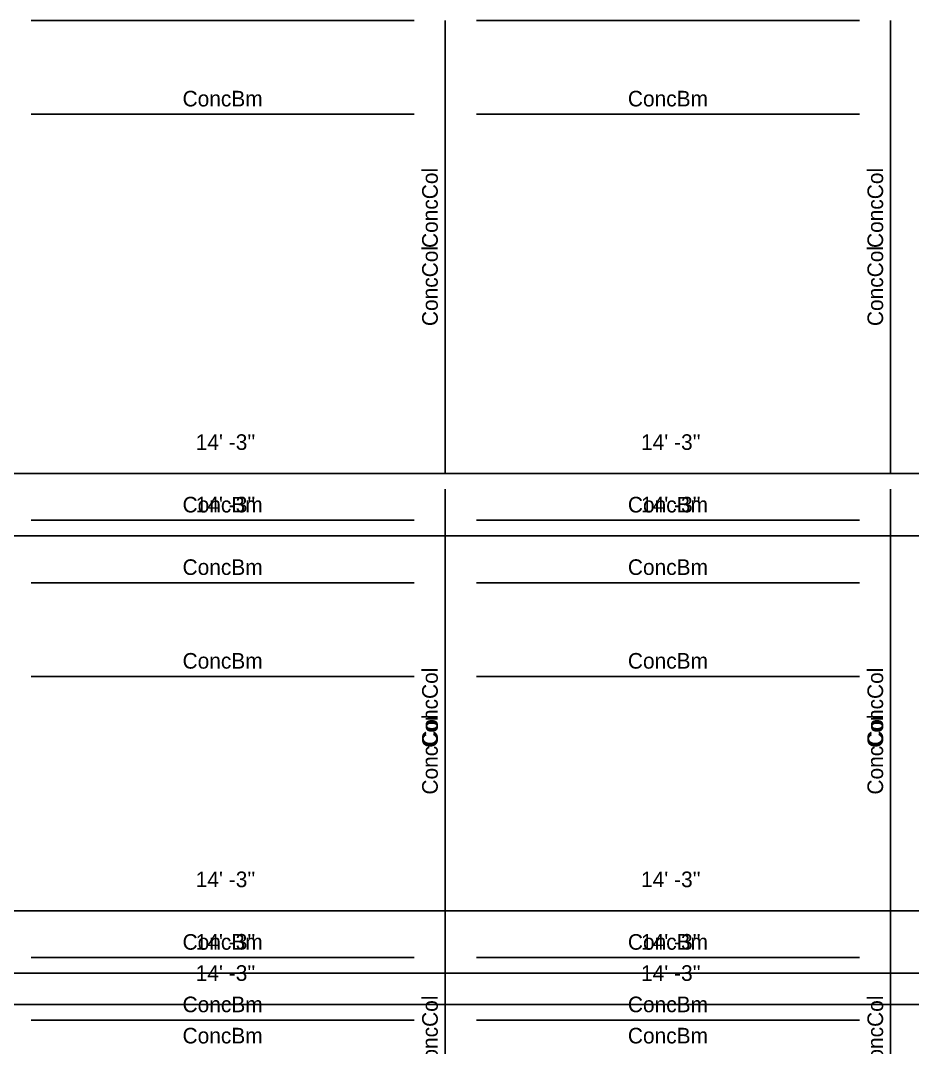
# Model space of a CAD drawing. Extents: x -38 to 2998, y -195 to 11529.
# Drawn here: x 752.9 to 1095.3, y 181.5 to 576 of the extents above; entities that cross this region are included whole.
import ezdxf
from ezdxf.enums import TextEntityAlignment as Align

# ---------------------------------------------------------------- set-up
doc = ezdxf.new("R2010")
doc.units = 0
doc.header["$MEASUREMENT"] = 0
doc.layers.get('0').update_dxf_attribs({"linetype": 'CONTINUOUS'})
for name, color, linetype in [('CENTERLINES', 7, 'CONTINUOUS'), ('DIMENSIONS', 4, 'CONTINUOUS'), ('TEXT', 5, 'CONTINUOUS')]:
    doc.layers.add(name, color=color, linetype=linetype)
doc.dimstyles.get("Standard").update_dxf_attribs({"dimtxt": 0.18, "dimasz": 0.18, "dimexe": 0.18, "dimexo": 0.0625, "dimgap": 0.09, "dimtad": 0, "dimtih": 1, "dimtoh": 1, "dimdec": 4, "dimzin": 0, "dimtxsty": 'STANDARD', "dimcen": 0.09, "dimazin": 3, "dimtfac": 1, "dimtdec": 4, "dimtofl": 0, "dimtmove": 0, "dimatfit": 3, "dimtolj": 1, "dimtzin": 0})

# ---------------------------------------------------------------- blocks, each defined once
blk = doc.blocks.new('*D5266')
at = {"color": 1, "linetype": 'BYBLOCK'}
for points in [[(749.73, 214.77), (748.67, 213.71), (741.25, 206.29), (740.19, 205.23)], [(920.73, 214.77), (919.67, 213.71), (912.25, 206.29), (911.19, 205.23)]]:
    blk.add_solid(points, dxfattribs=at)
at = {"layer": 'DIMENSIONS', "color": 9, "linetype": 'BYBLOCK'}
for p, q in [((744.96, 210), (744.96, 228)), ((915.96, 210), (915.96, 228))]:
    blk.add_line(p, q, dxfattribs=at)
at = {"layer": 'DIMENSIONS', "color": 0, "linetype": 'BYBLOCK'}
blk.add_line((744.96, 210), (915.96, 210), dxfattribs=at)
at = {"layer": 'DIMENSIONS', "color": 0, "linetype": 'BYBLOCK', "insert": (830.46, 222), "char_height": 6, "attachment_point": 5}
blk.add_mtext("\\A1; 14' -3''", dxfattribs=at)
blk = doc.blocks.new('*D5267')
at = {"color": 1, "linetype": 'BYBLOCK'}
for points in [[(920.73, 214.77), (919.67, 213.71), (912.25, 206.29), (911.19, 205.23)], [(1091.73, 214.77), (1090.67, 213.71), (1083.25, 206.29), (1082.19, 205.23)]]:
    blk.add_solid(points, dxfattribs=at)
at = {"layer": 'DIMENSIONS', "color": 9, "linetype": 'BYBLOCK'}
for p, q in [((915.96, 210), (915.96, 228)), ((1086.96, 210), (1086.96, 228))]:
    blk.add_line(p, q, dxfattribs=at)
at = {"layer": 'DIMENSIONS', "color": 0, "linetype": 'BYBLOCK'}
blk.add_line((915.96, 210), (1086.96, 210), dxfattribs=at)
at = {"layer": 'DIMENSIONS', "color": 0, "linetype": 'BYBLOCK', "insert": (1001.46, 222), "char_height": 6, "attachment_point": 5}
blk.add_mtext("\\A1; 14' -3''", dxfattribs=at)
blk = doc.blocks.new('*D5268')
at = {"color": 1, "linetype": 'BYBLOCK'}
for points in [[(1091.73, 214.77), (1090.67, 213.71), (1083.25, 206.29), (1082.19, 205.23)], [(1262.73, 214.77), (1261.67, 213.71), (1254.25, 206.29), (1253.19, 205.23)]]:
    blk.add_solid(points, dxfattribs=at)
at = {"layer": 'DIMENSIONS', "color": 9, "linetype": 'BYBLOCK'}
for p, q in [((1086.96, 210), (1086.96, 228)), ((1257.96, 210), (1257.96, 228))]:
    blk.add_line(p, q, dxfattribs=at)
at = {"layer": 'DIMENSIONS', "color": 0, "linetype": 'BYBLOCK'}
blk.add_line((1086.96, 210), (1257.96, 210), dxfattribs=at)
at = {"layer": 'DIMENSIONS', "color": 0, "linetype": 'BYBLOCK', "insert": (1172.46, 222), "char_height": 6, "attachment_point": 5}
blk.add_mtext("\\A1; 14' -3''", dxfattribs=at)
blk = doc.blocks.new('*D5287')
at = {"color": 1, "linetype": 'BYBLOCK'}
for points in [[(749.73, 406.77), (748.67, 405.71), (741.25, 398.29), (740.19, 397.23)], [(920.73, 406.77), (919.67, 405.71), (912.25, 398.29), (911.19, 397.23)]]:
    blk.add_solid(points, dxfattribs=at)
at = {"layer": 'DIMENSIONS', "color": 9, "linetype": 'BYBLOCK'}
for p, q in [((744.96, 402), (744.96, 420)), ((915.96, 402), (915.96, 420))]:
    blk.add_line(p, q, dxfattribs=at)
at = {"layer": 'DIMENSIONS', "color": 0, "linetype": 'BYBLOCK'}
blk.add_line((744.96, 402), (915.96, 402), dxfattribs=at)
at = {"layer": 'DIMENSIONS', "color": 0, "linetype": 'BYBLOCK', "insert": (830.46, 414), "char_height": 6, "attachment_point": 5}
blk.add_mtext("\\A1; 14' -3''", dxfattribs=at)
blk = doc.blocks.new('*D5288')
at = {"color": 1, "linetype": 'BYBLOCK'}
for points in [[(920.73, 406.77), (919.67, 405.71), (912.25, 398.29), (911.19, 397.23)], [(1091.73, 406.77), (1090.67, 405.71), (1083.25, 398.29), (1082.19, 397.23)]]:
    blk.add_solid(points, dxfattribs=at)
at = {"layer": 'DIMENSIONS', "color": 9, "linetype": 'BYBLOCK'}
for p, q in [((915.96, 402), (915.96, 420)), ((1086.96, 402), (1086.96, 420))]:
    blk.add_line(p, q, dxfattribs=at)
at = {"layer": 'DIMENSIONS', "color": 0, "linetype": 'BYBLOCK'}
blk.add_line((915.96, 402), (1086.96, 402), dxfattribs=at)
at = {"layer": 'DIMENSIONS', "color": 0, "linetype": 'BYBLOCK', "insert": (1001.46, 414), "char_height": 6, "attachment_point": 5}
blk.add_mtext("\\A1; 14' -3''", dxfattribs=at)
blk = doc.blocks.new('*D5289')
at = {"color": 1, "linetype": 'BYBLOCK'}
for points in [[(1091.73, 406.77), (1090.67, 405.71), (1083.25, 398.29), (1082.19, 397.23)], [(1262.73, 406.77), (1261.67, 405.71), (1254.25, 398.29), (1253.19, 397.23)]]:
    blk.add_solid(points, dxfattribs=at)
at = {"layer": 'DIMENSIONS', "color": 9, "linetype": 'BYBLOCK'}
for p, q in [((1086.96, 402), (1086.96, 420)), ((1257.96, 402), (1257.96, 420))]:
    blk.add_line(p, q, dxfattribs=at)
at = {"layer": 'DIMENSIONS', "color": 0, "linetype": 'BYBLOCK'}
blk.add_line((1086.96, 402), (1257.96, 402), dxfattribs=at)
at = {"layer": 'DIMENSIONS', "color": 0, "linetype": 'BYBLOCK', "insert": (1172.46, 414), "char_height": 6, "attachment_point": 5}
blk.add_mtext("\\A1; 14' -3''", dxfattribs=at)
blk = doc.blocks.new('*D5736')
at = {"color": 1, "linetype": 'BYBLOCK'}
for points in [[(749.73, 202.77), (748.67, 201.71), (741.25, 194.29), (740.19, 193.23)], [(920.73, 202.77), (919.67, 201.71), (912.25, 194.29), (911.19, 193.23)]]:
    blk.add_solid(points, dxfattribs=at)
at = {"layer": 'DIMENSIONS', "color": 9, "linetype": 'BYBLOCK'}
for p, q in [((744.96, 198), (744.96, 216)), ((915.96, 198), (915.96, 216))]:
    blk.add_line(p, q, dxfattribs=at)
at = {"layer": 'DIMENSIONS', "color": 0, "linetype": 'BYBLOCK'}
blk.add_line((744.96, 198), (915.96, 198), dxfattribs=at)
at = {"layer": 'DIMENSIONS', "color": 0, "linetype": 'BYBLOCK', "insert": (830.46, 210), "char_height": 6, "attachment_point": 5}
blk.add_mtext("\\A1; 14' -3''", dxfattribs=at)
blk = doc.blocks.new('*D5737')
at = {"color": 1, "linetype": 'BYBLOCK'}
for points in [[(920.73, 202.77), (919.67, 201.71), (912.25, 194.29), (911.19, 193.23)], [(1091.73, 202.77), (1090.67, 201.71), (1083.25, 194.29), (1082.19, 193.23)]]:
    blk.add_solid(points, dxfattribs=at)
at = {"layer": 'DIMENSIONS', "color": 9, "linetype": 'BYBLOCK'}
for p, q in [((915.96, 198), (915.96, 216)), ((1086.96, 198), (1086.96, 216))]:
    blk.add_line(p, q, dxfattribs=at)
at = {"layer": 'DIMENSIONS', "color": 0, "linetype": 'BYBLOCK'}
blk.add_line((915.96, 198), (1086.96, 198), dxfattribs=at)
at = {"layer": 'DIMENSIONS', "color": 0, "linetype": 'BYBLOCK', "insert": (1001.46, 210), "char_height": 6, "attachment_point": 5}
blk.add_mtext("\\A1; 14' -3''", dxfattribs=at)
blk = doc.blocks.new('*D5738')
at = {"color": 1, "linetype": 'BYBLOCK'}
for points in [[(1091.73, 202.77), (1090.67, 201.71), (1083.25, 194.29), (1082.19, 193.23)], [(1262.73, 202.77), (1261.67, 201.71), (1254.25, 194.29), (1253.19, 193.23)]]:
    blk.add_solid(points, dxfattribs=at)
at = {"layer": 'DIMENSIONS', "color": 9, "linetype": 'BYBLOCK'}
for p, q in [((1086.96, 198), (1086.96, 216)), ((1257.96, 198), (1257.96, 216))]:
    blk.add_line(p, q, dxfattribs=at)
at = {"layer": 'DIMENSIONS', "color": 0, "linetype": 'BYBLOCK'}
blk.add_line((1086.96, 198), (1257.96, 198), dxfattribs=at)
at = {"layer": 'DIMENSIONS', "color": 0, "linetype": 'BYBLOCK', "insert": (1172.46, 210), "char_height": 6, "attachment_point": 5}
blk.add_mtext("\\A1; 14' -3''", dxfattribs=at)
blk = doc.blocks.new('*D5757')
at = {"color": 1, "linetype": 'BYBLOCK'}
for points in [[(749.73, 382.77), (748.67, 381.71), (741.25, 374.29), (740.19, 373.23)], [(920.73, 382.77), (919.67, 381.71), (912.25, 374.29), (911.19, 373.23)]]:
    blk.add_solid(points, dxfattribs=at)
at = {"layer": 'DIMENSIONS', "color": 9, "linetype": 'BYBLOCK'}
for p, q in [((744.96, 378), (744.96, 396)), ((915.96, 378), (915.96, 396))]:
    blk.add_line(p, q, dxfattribs=at)
at = {"layer": 'DIMENSIONS', "color": 0, "linetype": 'BYBLOCK'}
blk.add_line((744.96, 378), (915.96, 378), dxfattribs=at)
at = {"layer": 'DIMENSIONS', "color": 0, "linetype": 'BYBLOCK', "insert": (830.46, 390), "char_height": 6, "attachment_point": 5}
blk.add_mtext("\\A1; 14' -3''", dxfattribs=at)
blk = doc.blocks.new('*D5758')
at = {"color": 1, "linetype": 'BYBLOCK'}
for points in [[(920.73, 382.77), (919.67, 381.71), (912.25, 374.29), (911.19, 373.23)], [(1091.73, 382.77), (1090.67, 381.71), (1083.25, 374.29), (1082.19, 373.23)]]:
    blk.add_solid(points, dxfattribs=at)
at = {"layer": 'DIMENSIONS', "color": 9, "linetype": 'BYBLOCK'}
for p, q in [((915.96, 378), (915.96, 396)), ((1086.96, 378), (1086.96, 396))]:
    blk.add_line(p, q, dxfattribs=at)
at = {"layer": 'DIMENSIONS', "color": 0, "linetype": 'BYBLOCK'}
blk.add_line((915.96, 378), (1086.96, 378), dxfattribs=at)
at = {"layer": 'DIMENSIONS', "color": 0, "linetype": 'BYBLOCK', "insert": (1001.46, 390), "char_height": 6, "attachment_point": 5}
blk.add_mtext("\\A1; 14' -3''", dxfattribs=at)
blk = doc.blocks.new('*D5759')
at = {"color": 1, "linetype": 'BYBLOCK'}
for points in [[(1091.73, 382.77), (1090.67, 381.71), (1083.25, 374.29), (1082.19, 373.23)], [(1262.73, 382.77), (1261.67, 381.71), (1254.25, 374.29), (1253.19, 373.23)]]:
    blk.add_solid(points, dxfattribs=at)
at = {"layer": 'DIMENSIONS', "color": 9, "linetype": 'BYBLOCK'}
for p, q in [((1086.96, 378), (1086.96, 396)), ((1257.96, 378), (1257.96, 396))]:
    blk.add_line(p, q, dxfattribs=at)
at = {"layer": 'DIMENSIONS', "color": 0, "linetype": 'BYBLOCK'}
blk.add_line((1086.96, 378), (1257.96, 378), dxfattribs=at)
at = {"layer": 'DIMENSIONS', "color": 0, "linetype": 'BYBLOCK', "insert": (1172.46, 390), "char_height": 6, "attachment_point": 5}
blk.add_mtext("\\A1; 14' -3''", dxfattribs=at)
blk = doc.blocks.new('*D6206')
at = {"color": 1, "linetype": 'BYBLOCK'}
for points in [[(749.73, 202.77), (748.67, 201.71), (741.25, 194.29), (740.19, 193.23)], [(920.73, 202.77), (919.67, 201.71), (912.25, 194.29), (911.19, 193.23)]]:
    blk.add_solid(points, dxfattribs=at)
at = {"layer": 'DIMENSIONS', "color": 9, "linetype": 'BYBLOCK'}
for p, q in [((744.96, 198), (744.96, 216)), ((915.96, 198), (915.96, 216))]:
    blk.add_line(p, q, dxfattribs=at)
at = {"layer": 'DIMENSIONS', "color": 0, "linetype": 'BYBLOCK'}
blk.add_line((744.96, 198), (915.96, 198), dxfattribs=at)
at = {"layer": 'DIMENSIONS', "color": 0, "linetype": 'BYBLOCK', "insert": (830.46, 210), "char_height": 6, "attachment_point": 5}
blk.add_mtext("\\A1; 14' -3''", dxfattribs=at)
blk = doc.blocks.new('*D6207')
at = {"color": 1, "linetype": 'BYBLOCK'}
for points in [[(920.73, 202.77), (919.67, 201.71), (912.25, 194.29), (911.19, 193.23)], [(1091.73, 202.77), (1090.67, 201.71), (1083.25, 194.29), (1082.19, 193.23)]]:
    blk.add_solid(points, dxfattribs=at)
at = {"layer": 'DIMENSIONS', "color": 9, "linetype": 'BYBLOCK'}
for p, q in [((915.96, 198), (915.96, 216)), ((1086.96, 198), (1086.96, 216))]:
    blk.add_line(p, q, dxfattribs=at)
at = {"layer": 'DIMENSIONS', "color": 0, "linetype": 'BYBLOCK'}
blk.add_line((915.96, 198), (1086.96, 198), dxfattribs=at)
at = {"layer": 'DIMENSIONS', "color": 0, "linetype": 'BYBLOCK', "insert": (1001.46, 210), "char_height": 6, "attachment_point": 5}
blk.add_mtext("\\A1; 14' -3''", dxfattribs=at)
blk = doc.blocks.new('*D6208')
at = {"color": 1, "linetype": 'BYBLOCK'}
for points in [[(1091.73, 202.77), (1090.67, 201.71), (1083.25, 194.29), (1082.19, 193.23)], [(1262.73, 202.77), (1261.67, 201.71), (1254.25, 194.29), (1253.19, 193.23)]]:
    blk.add_solid(points, dxfattribs=at)
at = {"layer": 'DIMENSIONS', "color": 9, "linetype": 'BYBLOCK'}
for p, q in [((1086.96, 198), (1086.96, 216)), ((1257.96, 198), (1257.96, 216))]:
    blk.add_line(p, q, dxfattribs=at)
at = {"layer": 'DIMENSIONS', "color": 0, "linetype": 'BYBLOCK'}
blk.add_line((1086.96, 198), (1257.96, 198), dxfattribs=at)
at = {"layer": 'DIMENSIONS', "color": 0, "linetype": 'BYBLOCK', "insert": (1172.46, 210), "char_height": 6, "attachment_point": 5}
blk.add_mtext("\\A1; 14' -3''", dxfattribs=at)
blk = doc.blocks.new('*D6227')
at = {"color": 1, "linetype": 'BYBLOCK'}
for points in [[(749.73, 382.77), (748.67, 381.71), (741.25, 374.29), (740.19, 373.23)], [(920.73, 382.77), (919.67, 381.71), (912.25, 374.29), (911.19, 373.23)]]:
    blk.add_solid(points, dxfattribs=at)
at = {"layer": 'DIMENSIONS', "color": 9, "linetype": 'BYBLOCK'}
for p, q in [((744.96, 378), (744.96, 396)), ((915.96, 378), (915.96, 396))]:
    blk.add_line(p, q, dxfattribs=at)
at = {"layer": 'DIMENSIONS', "color": 0, "linetype": 'BYBLOCK'}
blk.add_line((744.96, 378), (915.96, 378), dxfattribs=at)
at = {"layer": 'DIMENSIONS', "color": 0, "linetype": 'BYBLOCK', "insert": (830.46, 390), "char_height": 6, "attachment_point": 5}
blk.add_mtext("\\A1; 14' -3''", dxfattribs=at)
blk = doc.blocks.new('*D6228')
at = {"color": 1, "linetype": 'BYBLOCK'}
for points in [[(920.73, 382.77), (919.67, 381.71), (912.25, 374.29), (911.19, 373.23)], [(1091.73, 382.77), (1090.67, 381.71), (1083.25, 374.29), (1082.19, 373.23)]]:
    blk.add_solid(points, dxfattribs=at)
at = {"layer": 'DIMENSIONS', "color": 9, "linetype": 'BYBLOCK'}
for p, q in [((915.96, 378), (915.96, 396)), ((1086.96, 378), (1086.96, 396))]:
    blk.add_line(p, q, dxfattribs=at)
at = {"layer": 'DIMENSIONS', "color": 0, "linetype": 'BYBLOCK'}
blk.add_line((915.96, 378), (1086.96, 378), dxfattribs=at)
at = {"layer": 'DIMENSIONS', "color": 0, "linetype": 'BYBLOCK', "insert": (1001.46, 390), "char_height": 6, "attachment_point": 5}
blk.add_mtext("\\A1; 14' -3''", dxfattribs=at)
blk = doc.blocks.new('*D6229')
at = {"color": 1, "linetype": 'BYBLOCK'}
for points in [[(1091.73, 382.77), (1090.67, 381.71), (1083.25, 374.29), (1082.19, 373.23)], [(1262.73, 382.77), (1261.67, 381.71), (1254.25, 374.29), (1253.19, 373.23)]]:
    blk.add_solid(points, dxfattribs=at)
at = {"layer": 'DIMENSIONS', "color": 9, "linetype": 'BYBLOCK'}
for p, q in [((1086.96, 378), (1086.96, 396)), ((1257.96, 378), (1257.96, 396))]:
    blk.add_line(p, q, dxfattribs=at)
at = {"layer": 'DIMENSIONS', "color": 0, "linetype": 'BYBLOCK'}
blk.add_line((1086.96, 378), (1257.96, 378), dxfattribs=at)
at = {"layer": 'DIMENSIONS', "color": 0, "linetype": 'BYBLOCK', "insert": (1172.46, 390), "char_height": 6, "attachment_point": 5}
blk.add_mtext("\\A1; 14' -3''", dxfattribs=at)
blk = doc.blocks.new('*D6676')
at = {"color": 1, "linetype": 'BYBLOCK'}
for points in [[(749.73, 202.77), (748.67, 201.71), (741.25, 194.29), (740.19, 193.23)], [(920.73, 202.77), (919.67, 201.71), (912.25, 194.29), (911.19, 193.23)]]:
    blk.add_solid(points, dxfattribs=at)
at = {"layer": 'DIMENSIONS', "color": 9, "linetype": 'BYBLOCK'}
for p, q in [((744.96, 198), (744.96, 216)), ((915.96, 198), (915.96, 216))]:
    blk.add_line(p, q, dxfattribs=at)
at = {"layer": 'DIMENSIONS', "color": 0, "linetype": 'BYBLOCK'}
blk.add_line((744.96, 198), (915.96, 198), dxfattribs=at)
at = {"layer": 'DIMENSIONS', "color": 0, "linetype": 'BYBLOCK', "insert": (830.46, 210), "char_height": 6, "attachment_point": 5}
blk.add_mtext("\\A1; 14' -3''", dxfattribs=at)
blk = doc.blocks.new('*D6677')
at = {"color": 1, "linetype": 'BYBLOCK'}
for points in [[(920.73, 202.77), (919.67, 201.71), (912.25, 194.29), (911.19, 193.23)], [(1091.73, 202.77), (1090.67, 201.71), (1083.25, 194.29), (1082.19, 193.23)]]:
    blk.add_solid(points, dxfattribs=at)
at = {"layer": 'DIMENSIONS', "color": 9, "linetype": 'BYBLOCK'}
for p, q in [((915.96, 198), (915.96, 216)), ((1086.96, 198), (1086.96, 216))]:
    blk.add_line(p, q, dxfattribs=at)
at = {"layer": 'DIMENSIONS', "color": 0, "linetype": 'BYBLOCK'}
blk.add_line((915.96, 198), (1086.96, 198), dxfattribs=at)
at = {"layer": 'DIMENSIONS', "color": 0, "linetype": 'BYBLOCK', "insert": (1001.46, 210), "char_height": 6, "attachment_point": 5}
blk.add_mtext("\\A1; 14' -3''", dxfattribs=at)
blk = doc.blocks.new('*D6678')
at = {"color": 1, "linetype": 'BYBLOCK'}
for points in [[(1091.73, 202.77), (1090.67, 201.71), (1083.25, 194.29), (1082.19, 193.23)], [(1262.73, 202.77), (1261.67, 201.71), (1254.25, 194.29), (1253.19, 193.23)]]:
    blk.add_solid(points, dxfattribs=at)
at = {"layer": 'DIMENSIONS', "color": 9, "linetype": 'BYBLOCK'}
for p, q in [((1086.96, 198), (1086.96, 216)), ((1257.96, 198), (1257.96, 216))]:
    blk.add_line(p, q, dxfattribs=at)
at = {"layer": 'DIMENSIONS', "color": 0, "linetype": 'BYBLOCK'}
blk.add_line((1086.96, 198), (1257.96, 198), dxfattribs=at)
at = {"layer": 'DIMENSIONS', "color": 0, "linetype": 'BYBLOCK', "insert": (1172.46, 210), "char_height": 6, "attachment_point": 5}
blk.add_mtext("\\A1; 14' -3''", dxfattribs=at)
blk = doc.blocks.new('*D6697')
at = {"color": 1, "linetype": 'BYBLOCK'}
for points in [[(749.73, 382.77), (748.67, 381.71), (741.25, 374.29), (740.19, 373.23)], [(920.73, 382.77), (919.67, 381.71), (912.25, 374.29), (911.19, 373.23)]]:
    blk.add_solid(points, dxfattribs=at)
at = {"layer": 'DIMENSIONS', "color": 9, "linetype": 'BYBLOCK'}
for p, q in [((744.96, 378), (744.96, 396)), ((915.96, 378), (915.96, 396))]:
    blk.add_line(p, q, dxfattribs=at)
at = {"layer": 'DIMENSIONS', "color": 0, "linetype": 'BYBLOCK'}
blk.add_line((744.96, 378), (915.96, 378), dxfattribs=at)
at = {"layer": 'DIMENSIONS', "color": 0, "linetype": 'BYBLOCK', "insert": (830.46, 390), "char_height": 6, "attachment_point": 5}
blk.add_mtext("\\A1; 14' -3''", dxfattribs=at)
blk = doc.blocks.new('*D6698')
at = {"color": 1, "linetype": 'BYBLOCK'}
for points in [[(920.73, 382.77), (919.67, 381.71), (912.25, 374.29), (911.19, 373.23)], [(1091.73, 382.77), (1090.67, 381.71), (1083.25, 374.29), (1082.19, 373.23)]]:
    blk.add_solid(points, dxfattribs=at)
at = {"layer": 'DIMENSIONS', "color": 9, "linetype": 'BYBLOCK'}
for p, q in [((915.96, 378), (915.96, 396)), ((1086.96, 378), (1086.96, 396))]:
    blk.add_line(p, q, dxfattribs=at)
at = {"layer": 'DIMENSIONS', "color": 0, "linetype": 'BYBLOCK'}
blk.add_line((915.96, 378), (1086.96, 378), dxfattribs=at)
at = {"layer": 'DIMENSIONS', "color": 0, "linetype": 'BYBLOCK', "insert": (1001.46, 390), "char_height": 6, "attachment_point": 5}
blk.add_mtext("\\A1; 14' -3''", dxfattribs=at)
blk = doc.blocks.new('*D6699')
at = {"color": 1, "linetype": 'BYBLOCK'}
for points in [[(1091.73, 382.77), (1090.67, 381.71), (1083.25, 374.29), (1082.19, 373.23)], [(1262.73, 382.77), (1261.67, 381.71), (1254.25, 374.29), (1253.19, 373.23)]]:
    blk.add_solid(points, dxfattribs=at)
at = {"layer": 'DIMENSIONS', "color": 9, "linetype": 'BYBLOCK'}
for p, q in [((1086.96, 378), (1086.96, 396)), ((1257.96, 378), (1257.96, 396))]:
    blk.add_line(p, q, dxfattribs=at)
at = {"layer": 'DIMENSIONS', "color": 0, "linetype": 'BYBLOCK'}
blk.add_line((1086.96, 378), (1257.96, 378), dxfattribs=at)
at = {"layer": 'DIMENSIONS', "color": 0, "linetype": 'BYBLOCK', "insert": (1172.46, 390), "char_height": 6, "attachment_point": 5}
blk.add_mtext("\\A1; 14' -3''", dxfattribs=at)
blk = doc.blocks.new('*D7167')
at = {"color": 1, "linetype": 'BYBLOCK'}
for points in [[(749.73, 238.77), (748.67, 237.71), (741.25, 230.29), (740.19, 229.23)], [(920.73, 238.77), (919.67, 237.71), (912.25, 230.29), (911.19, 229.23)]]:
    blk.add_solid(points, dxfattribs=at)
at = {"layer": 'DIMENSIONS', "color": 9, "linetype": 'BYBLOCK'}
for p, q in [((744.96, 234), (744.96, 252)), ((915.96, 234), (915.96, 252))]:
    blk.add_line(p, q, dxfattribs=at)
at = {"layer": 'DIMENSIONS', "color": 0, "linetype": 'BYBLOCK'}
blk.add_line((744.96, 234), (915.96, 234), dxfattribs=at)
at = {"layer": 'DIMENSIONS', "color": 0, "linetype": 'BYBLOCK', "insert": (830.46, 246), "char_height": 6, "attachment_point": 5}
blk.add_mtext("\\A1; 14' -3''", dxfattribs=at)
blk = doc.blocks.new('*D7168')
at = {"color": 1, "linetype": 'BYBLOCK'}
for points in [[(920.73, 238.77), (919.67, 237.71), (912.25, 230.29), (911.19, 229.23)], [(1091.73, 238.77), (1090.67, 237.71), (1083.25, 230.29), (1082.19, 229.23)]]:
    blk.add_solid(points, dxfattribs=at)
at = {"layer": 'DIMENSIONS', "color": 9, "linetype": 'BYBLOCK'}
for p, q in [((915.96, 234), (915.96, 252)), ((1086.96, 234), (1086.96, 252))]:
    blk.add_line(p, q, dxfattribs=at)
at = {"layer": 'DIMENSIONS', "color": 0, "linetype": 'BYBLOCK'}
blk.add_line((915.96, 234), (1086.96, 234), dxfattribs=at)
at = {"layer": 'DIMENSIONS', "color": 0, "linetype": 'BYBLOCK', "insert": (1001.46, 246), "char_height": 6, "attachment_point": 5}
blk.add_mtext("\\A1; 14' -3''", dxfattribs=at)
blk = doc.blocks.new('*D7169')
at = {"color": 1, "linetype": 'BYBLOCK'}
for points in [[(1091.73, 238.77), (1090.67, 237.71), (1083.25, 230.29), (1082.19, 229.23)], [(1262.73, 238.77), (1261.67, 237.71), (1254.25, 230.29), (1253.19, 229.23)]]:
    blk.add_solid(points, dxfattribs=at)
at = {"layer": 'DIMENSIONS', "color": 9, "linetype": 'BYBLOCK'}
for p, q in [((1086.96, 234), (1086.96, 252)), ((1257.96, 234), (1257.96, 252))]:
    blk.add_line(p, q, dxfattribs=at)
at = {"layer": 'DIMENSIONS', "color": 0, "linetype": 'BYBLOCK'}
blk.add_line((1086.96, 234), (1257.96, 234), dxfattribs=at)
at = {"layer": 'DIMENSIONS', "color": 0, "linetype": 'BYBLOCK', "insert": (1172.46, 246), "char_height": 6, "attachment_point": 5}
blk.add_mtext("\\A1; 14' -3''", dxfattribs=at)

msp = doc.modelspace()

# ---------------------------------------------------------------- linework, layer by layer
at = {"layer": 'CENTERLINES', "color": 0, "linetype": 'CONTINUOUS'}
for p, q in [((756.96, 576), (903.96, 576)), ((915.96, 432), (915.96, 576)), ((927.96, 576), (1074.96, 576)), ((1086.96, 432), (1086.96, 576)), ((756.96, 540), (903.96, 540)), ((756.96, 540), (903.96, 540)), ((756.96, 540), (903.96, 540)), ((915.96, 408), (915.96, 540)), ((915.96, 408), (915.96, 540)), ((915.96, 408), (915.96, 540)), ((927.96, 540), (1074.96, 540)), ((927.96, 540), (1074.96, 540)), ((927.96, 540), (1074.96, 540)), ((1086.96, 408), (1086.96, 540)), ((1086.96, 408), (1086.96, 540)), ((1086.96, 408), (1086.96, 540)), ((756.96, 384), (903.96, 384)), ((915.96, 240), (915.96, 384)), ((927.96, 384), (1074.96, 384)), ((1086.96, 240), (1086.96, 384)), ((756.96, 360), (903.96, 360)), ((756.96, 360), (903.96, 360)), ((756.96, 360), (903.96, 360)), ((915.96, 228), (915.96, 360)), ((915.96, 228), (915.96, 360)), ((915.96, 228), (915.96, 360)), ((927.96, 360), (1074.96, 360)), ((927.96, 360), (1074.96, 360)), ((927.96, 360), (1074.96, 360)), ((1086.96, 228), (1086.96, 360)), ((1086.96, 228), (1086.96, 360)), ((1086.96, 228), (1086.96, 360)), ((756.96, 324), (903.96, 324)), ((915.96, 264), (915.96, 324)), ((927.96, 324), (1074.96, 324)), ((1086.96, 264), (1086.96, 324)), ((756.96, 216), (903.96, 216)), ((915.96, 156), (915.96, 216)), ((927.96, 216), (1074.96, 216)), ((1086.96, 156), (1086.96, 216)), ((756.96, 192), (903.96, 192)), ((915.96, 48), (915.96, 192)), ((927.96, 192), (1074.96, 192)), ((1086.96, 48), (1086.96, 192))]:
    msp.add_line(p, q, dxfattribs=at)

# ---------------------------------------------------------------- texts
at = {"layer": 'TEXT', "color": 0}
for p in [(830.46, 546), (830.46, 546), (830.46, 546), (1001.46, 546), (1001.46, 546), (1001.46, 546), (830.46, 390), (1001.46, 390), (830.46, 366), (830.46, 366), (830.46, 366), (1001.46, 366), (1001.46, 366), (1001.46, 366), (830.46, 330), (1001.46, 330), (830.46, 222), (1001.46, 222), (830.46, 198), (1001.46, 198), (830.46, 186), (830.46, 186), (830.46, 186), (1001.46, 186), (1001.46, 186), (1001.46, 186)]:
    msp.add_text('ConcBm', height=6, dxfattribs=at).set_placement(p, align=Align.MIDDLE)
for p in [(909.96, 504), (1080.96, 504), (909.96, 474), (909.96, 474), (909.96, 474), (1080.96, 474), (1080.96, 474), (1080.96, 474), (909.96, 312), (1080.96, 312), (909.96, 294), (909.96, 294), (909.96, 294), (909.96, 294), (1080.96, 294), (1080.96, 294), (1080.96, 294), (1080.96, 294), (909.96, 186), (1080.96, 186)]:
    msp.add_text('ConcCol', height=6, rotation=90, dxfattribs=at).set_placement(p, align=Align.MIDDLE)

# ---------------------------------------------------------------- dimensions: what is measured, and where the dimension line sits
at = {"layer": 'DIMENSIONS'}
for base, p1, p2, picture, middle in [((915.96, 402), (744.96, 390), (915.96, 390), '*D5287', (830.46, 390)), ((1086.96, 402), (915.96, 390), (1086.96, 390), '*D5288', (1001.46, 390)), ((1257.96, 402), (1086.96, 390), (1257.96, 390), '*D5289', (1172.46, 390)), ((915.96, 378), (744.96, 366), (915.96, 366), '*D5757', (830.46, 366)), ((915.96, 378), (744.96, 366), (915.96, 366), '*D6227', (830.46, 366)), ((915.96, 378), (744.96, 366), (915.96, 366), '*D6697', (830.46, 366)), ((1086.96, 378), (915.96, 366), (1086.96, 366), '*D5758', (1001.46, 366)), ((1086.96, 378), (915.96, 366), (1086.96, 366), '*D6228', (1001.46, 366)), ((1086.96, 378), (915.96, 366), (1086.96, 366), '*D6698', (1001.46, 366)), ((1257.96, 378), (1086.96, 366), (1257.96, 366), '*D5759', (1172.46, 366)), ((1257.96, 378), (1086.96, 366), (1257.96, 366), '*D6229', (1172.46, 366)), ((1257.96, 378), (1086.96, 366), (1257.96, 366), '*D6699', (1172.46, 366)), ((915.96, 234), (744.96, 222), (915.96, 222), '*D7167', (830.46, 222)), ((1086.96, 234), (915.96, 222), (1086.96, 222), '*D7168', (1001.46, 222)), ((1257.96, 234), (1086.96, 222), (1257.96, 222), '*D7169', (1172.46, 222)), ((915.96, 210), (744.96, 198), (915.96, 198), '*D5266', (830.46, 198)), ((1086.96, 210), (915.96, 198), (1086.96, 198), '*D5267', (1001.46, 198)), ((1257.96, 210), (1086.96, 198), (1257.96, 198), '*D5268', (1172.46, 198)), ((915.96, 198), (744.96, 186), (915.96, 186), '*D5736', (830.46, 186)), ((915.96, 198), (744.96, 186), (915.96, 186), '*D6206', (830.46, 186)), ((915.96, 198), (744.96, 186), (915.96, 186), '*D6676', (830.46, 186)), ((1086.96, 198), (915.96, 186), (1086.96, 186), '*D5737', (1001.46, 186)), ((1086.96, 198), (915.96, 186), (1086.96, 186), '*D6207', (1001.46, 186)), ((1086.96, 198), (915.96, 186), (1086.96, 186), '*D6677', (1001.46, 186)), ((1257.96, 198), (1086.96, 186), (1257.96, 186), '*D5738', (1172.46, 186)), ((1257.96, 198), (1086.96, 186), (1257.96, 186), '*D6208', (1172.46, 186)), ((1257.96, 198), (1086.96, 186), (1257.96, 186), '*D6678', (1172.46, 186))]:
    dim = msp.add_linear_dim(base=base, p1=p1, p2=p2, dimstyle='STANDARD', dxfattribs=at)
    dim.commit()
    dim.dimension.update_dxf_attribs({"geometry": picture, "text_midpoint": middle})

doc.saveas('drawing.dxf')
